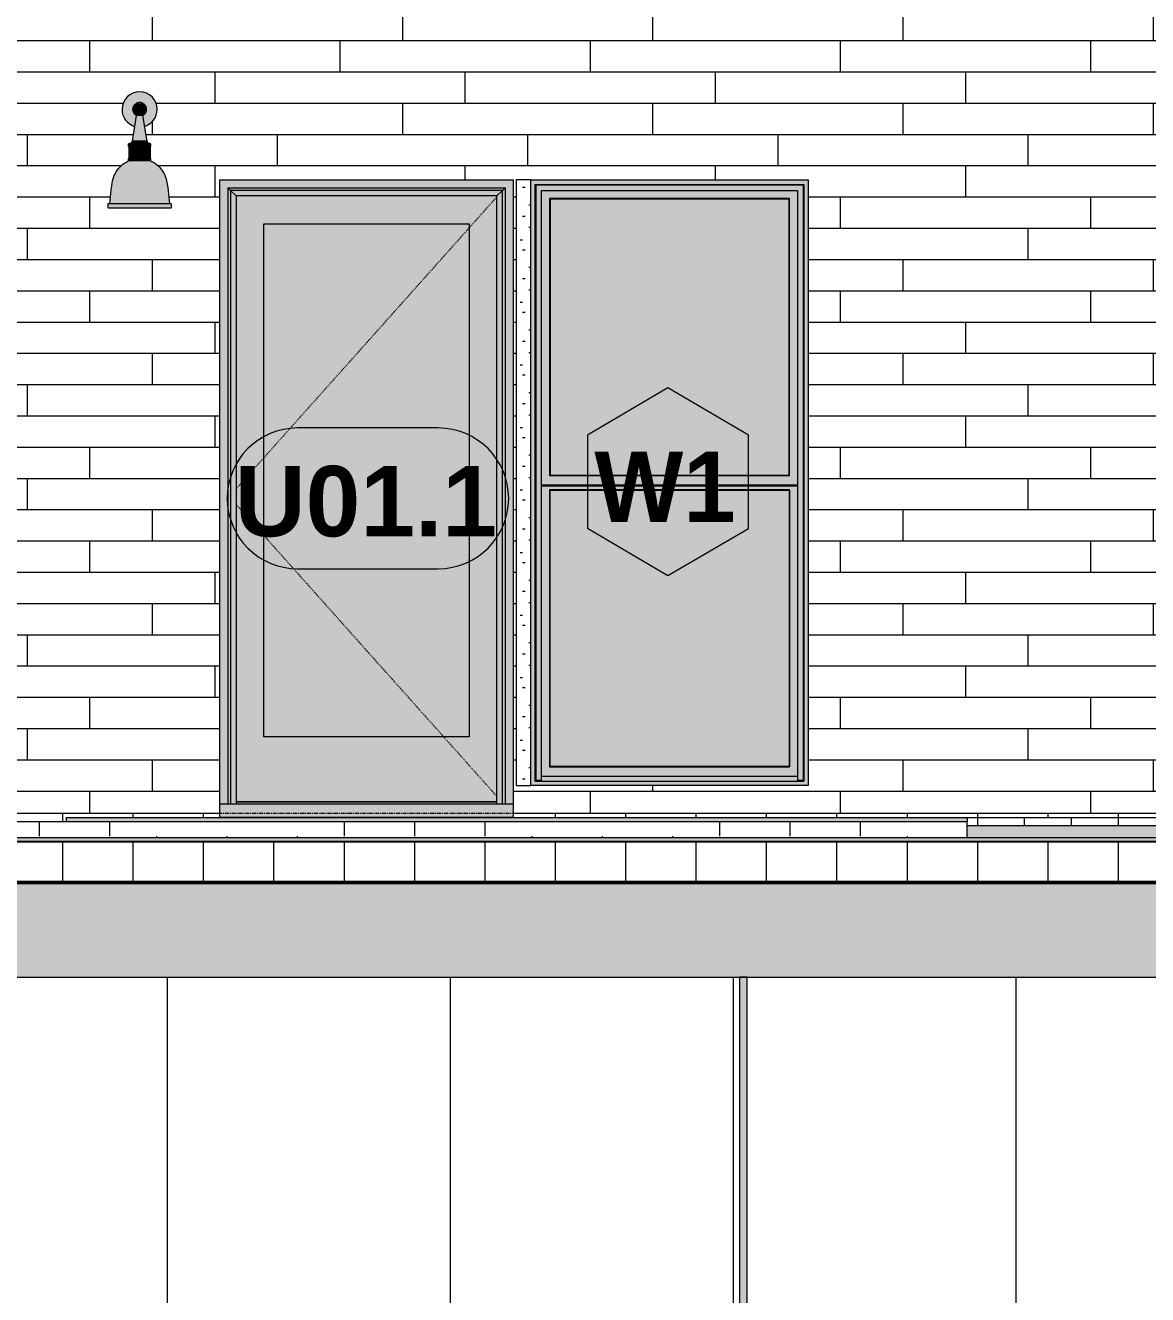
# Model space of a CAD drawing. Header units: inches. Extents: x -4168 to 4202, y -264 to 629.
# Drawn here: x -2374.3 to -2230.8, y -61.6 to 100.8 of the extents above; entities that cross this region are included whole.
import ezdxf

# ---------------------------------------------------------------- set-up
doc = ezdxf.new("R2010")
doc.units = ezdxf.units.IN
doc.header["$MEASUREMENT"] = 0
doc.linetypes.add('Dash 1_16_', pattern=[0.125, 0.0625, -0.0625])
doc.linetypes.add('Grid Line 1_2_', pattern=[0.875, 0.5, -0.125, 0.125, -0.125])
for name, color, linetype, lineweight in [('0-1', 7, 'Continuous', 5), ('0-2', 7, 'Continuous', 9), ('A-DOOR-5', 31, 'Continuous', 9), ('A-DOOR-6', 31, 'Dash 1_16_', 9), ('A-DOOR-FRAM', 31, 'Continuous', 9), ('A-DOOR-GLAZ', 31, 'Continuous', 9), ('A-DOOR-IDEN', 31, 'Continuous', 9), ('A-FLOR', 192, 'Continuous', 13), ('A-FLOR-1', 192, 'Continuous', 5), ('A-FLOR-2', 192, 'Continuous', 9), ('A-FLOR-LEVL-1', 51, 'Grid Line 1_2_', 9), ('A-FLOR-MCUT', 51, 'Continuous', 13), ('A-FLOR-PATT-1', 252, 'Continuous', 9), ('A-GLAZ-1', 151, 'Continuous', 9), ('A-GLAZ-2', 57, 'Continuous', 9), ('A-GLAZ-IDEN', 152, 'Continuous', 9), ('A-WALL-3', 113, 'Continuous', 9), ('A-WALL-PATT-1', 252, 'Continuous', 9), ('A-WALL-PATT-3', 111, 'Continuous', 9), ('E-LITE-EQPM', 33, 'Continuous', 9), ('S-BEAM-2', 7, 'Continuous', 9), ('S-BEAM-4', 10, 'Continuous', 9), ('S-FNDN-1', 8, 'Continuous', 13), ('S-FNDN-2', 7, 'Continuous', 9)]:
    doc.layers.add(name, color=color, linetype=linetype, lineweight=lineweight)
doc.styles.add('Arial_B', font='arialbd.ttf', dxfattribs={"height": 9})
doc.styles.add('Century Gothic_B', font='GOTHICB.TTF', dxfattribs={"height": 9})
pattern_1 = [(90, (-2936.56, 0), (-6, 4e-16), [])]
pattern_2 = [(0, (-2936.56, 0), (0, 9), []), (90, (-2936.56, 0), (-9, 6e-16), [])]

# ---------------------------------------------------------------- blocks, each defined once
blk = doc.blocks.new('CTR - 1st Phase - Common Walls_rvt-1-BUILDING ELEVATION - WEST')
at = {"layer": 'A-WALL-PATT-1'}
h = blk.add_hatch(dxfattribs=at)
h.set_pattern_fill('FP_5', color=256, style=0, pattern_type=2)
h.set_pattern_definition([(90, (-2609.524, -152), (-36.188, 2e-15), [])])
h.paths.add_polyline_path([(-2609.02, -152), (-2576.02, -152), (-2576.02, -65), (-2534.02, -65), (-2534.02, -152), (-2501.02, -152), (-2501.02, -41), (-2511.54, -41), (-2512.32, -40.21), (-2512.32, -21), (-2609.02, -21), (-2609.02, -143.04)], flags=0)
h.paths.add_polyline_path([(-2027.46, -152), (-2024.92, -152), (-2024.92, -65), (-1982.92, -65), (-1982.92, -152), (-1953.32, -152), (-1953.32, -21), (-2064.02, -21), (-2064.02, -152), (-2060.98, -152)], flags=0)
h.paths.add_polyline_path([(-2500.02, -152), (-2460.52, -152), (-2460.52, -65), (-2418.52, -65), (-2418.52, -152), (-2392.02, -152), (-2392.02, -21), (-2488.32, -21), (-2488.32, -40.21), (-2489.11, -41), (-2500.02, -41), (-2500.02, -143.04)], flags=0)
h.paths.add_polyline_path([(-2364.52, -152), (-2364.52, -65), (-2322.52, -65), (-2322.52, -152), (-2283.02, -152), (-2283.02, -21), (-2391.02, -21), (-2391.02, -152)], flags=0)
h.paths.add_polyline_path([(-2065.02, -152), (-2065.02, -21), (-2161.32, -21), (-2161.32, -40.21), (-2162.11, -41), (-2173.02, -41), (-2173.02, -152), (-2140.02, -152), (-2140.02, -65), (-2098.02, -65), (-2098.02, -152), (-2071.15, -152)], flags=0)
h.paths.add_polyline_path([(-2282.02, -152), (-2249.02, -152), (-2249.02, -65), (-2207.02, -65), (-2207.02, -152), (-2174.02, -152), (-2174.02, -41), (-2184.54, -41), (-2185.32, -40.21), (-2185.32, -21), (-2282.02, -21), (-2282.02, -149.73)], flags=0)
at = {"layer": 'S-FNDN-1'}
blk.add_hatch(color=256, dxfattribs=at).paths.add_polyline_path([(-2283.02, -152), (-2282.02, -152), (-2282.02, -21), (-2283.02, -21), (-2283.02, -143.04)], flags=0)
at = {"layer": 'S-FNDN-2'}
for p, q in [((-2282.02, -21), (-2283.02, -21)), ((-2283.02, -21), (-2283.02, -152)), ((-2282.02, -152), (-2282.02, -21))]:
    blk.add_line(p, q, dxfattribs=at)
blk = doc.blocks.new('034100 - Precast Structural Concrete - Solid Plank - 12_-1871105-BUILDING ELEVATION - WEST')
at = {"layer": 'S-BEAM-4'}
blk.add_hatch(color=256, dxfattribs=at).paths.add_polyline_path([(-2490.32, -21), (-2183.32, -21), (-2183.32, -9), (-2490.32, -9), (-2490.32, -11.42)], flags=0)
at = {"layer": 'S-BEAM-2'}
for p, q in [((-2183.32, -9), (-2490.32, -9)), ((-2490.32, -21), (-2183.32, -21))]:
    blk.add_line(p, q, dxfattribs=at)
blk = doc.blocks.new('CTR - 1st Phase - Structure_rvt-1-BUILDING ELEVATION - WEST')
at = {"layer": '0-2'}
blk.add_blockref('034100 - Precast Structural Concrete - Solid Plank - 12_-1871105-BUILDING ELEVATION - WEST', (0, 0), dxfattribs=at)
blk = doc.blocks.new('Bayer Built Door - VISTAGRANDE FLUSH - 37-1_2__ x 81-3_4__ - 1ST FLOOR-3294966-BUILDING ELEVATION - WEST')
at = {"layer": 'A-DOOR-FRAM'}
for points in [[(-3309.47, 1.13), (-3308.44, 1.13), (-3308.44, 79.97), (-3273, 79.97), (-3273, 1.13), (-3271.97, 1.13), (-3271.97, 81), (-3309.47, 81), (-3309.47, 1.42)], [(-3308.14, 1.13), (-3308.1, 1.13), (-3308.1, 79.63), (-3308.44, 79.97), (-3308.44, 1.13)], [(-3273.35, 79.63), (-3273, 79.97), (-3308.44, 79.97), (-3308.1, 79.63), (-3273.46, 79.63)], [(-3308.1, 1.13), (-3307.41, 1.13), (-3307.41, 78.94), (-3308.1, 79.63), (-3308.1, 1.2)], [(-3307.41, 78.94), (-3274.04, 78.94), (-3273.35, 79.63), (-3308.1, 79.63), (-3307.99, 79.52)], [(-3273.46, 1.13), (-3273.35, 1.13), (-3273.35, 79.63), (-3274.04, 78.94), (-3274.04, 1.13)], [(-3273.35, 1.13), (-3273, 1.13), (-3273, 79.97), (-3273.35, 79.63), (-3273.35, 1.2)], [(-3308.44, -0.63), (-3271.97, -0.63), (-3272, 1.13), (-3309.47, 1.13), (-3309.47, -0.63)], [(-3274.04, 1.13), (-3274.04, 1.42), (-3307.41, 1.42), (-3307.41, 1.13), (-3275.97, 1.13)]]:
    blk.add_hatch(color=256, dxfattribs=at).paths.add_polyline_path(points, flags=0)
h = blk.add_hatch(color=256, dxfattribs=at)
h.paths.add_polyline_path([(-3307.41, 1.42), (-3274.04, 1.42), (-3274.04, 78.94), (-3307.41, 78.94), (-3307.41, 1.58)], flags=0)
h.paths.add_polyline_path([(-3303.85, 9.75), (-3303.85, 75.37), (-3277.6, 75.37), (-3277.6, 9.75), (-3301.11, 9.75)], flags=0)
at = {"layer": 'A-DOOR-GLAZ'}
blk.add_hatch(color=256, dxfattribs=at).paths.add_polyline_path([(-3277.6, 9.75), (-3277.6, 75.37), (-3303.85, 75.37), (-3303.85, 9.75), (-3284.35, 9.75)], flags=0)
at = {"layer": 'A-DOOR-6'}
for p, q in [((-3307.41, 41.45), (-3274.04, 78.83)), ((-3307.41, 39.49), (-3274.04, 2.11))]:
    blk.add_line(p, q, dxfattribs=at)
at = {"layer": 'A-DOOR-FRAM'}
for p, q in [((-3308.44, 79.97), (-3308.44, 1.13)), ((-3308.44, 79.97), (-3273, 79.97)), ((-3308.1, 79.63), (-3308.44, 79.97)), ((-3308.44, 79.97), (-3308.44, 1.13)), ((-3308.44, 79.97), (-3273, 79.97)), ((-3307.41, 78.94), (-3308.1, 79.63)), ((-3308.1, 79.63), (-3308.1, 1.13)), ((-3273.35, 79.63), (-3308.1, 79.63)), ((-3274.04, 78.94), (-3273.35, 79.63)), ((-3273.35, 79.63), (-3273, 79.97)), ((-3273.35, 1.13), (-3273.35, 79.63)), ((-3273, 79.97), (-3273, 1.13)), ((-3273, 79.97), (-3273, 1.13)), ((-3307.41, 78.94), (-3307.41, 1.13)), ((-3274.04, 78.94), (-3307.41, 78.94)), ((-3274.04, 1.13), (-3274.04, 78.94)), ((-3303.85, 9.75), (-3303.85, 75.37)), ((-3303.85, 75.37), (-3277.6, 75.37)), ((-3277.6, 75.37), (-3277.6, 9.75)), ((-3277.6, 9.75), (-3303.85, 9.75)), ((-3309.47, -0.63), (-3309.47, 1.13)), ((-3271.97, 1.13), (-3309.47, 1.13)), ((-3274.04, 1.42), (-3307.41, 1.42)), ((-3307.41, 1.42), (-3274.04, 1.42)), ((-3271.97, 1.13), (-3271.97, -0.63)), ((-3309.47, -0.63), (-3309.47, -0.58)), ((-3271.97, -0.58), (-3309.47, -0.58)), ((-3271.97, -0.58), (-3271.97, -0.63))]:
    blk.add_line(p, q, dxfattribs=at)
blk = doc.blocks.new('Window-Double_Hung-Marvin-Essential - ESDH3066 - 1st Floor-V6-BUILDING ELEVATION - WEST')
at = {"layer": 'A-GLAZ-1'}
h = blk.add_hatch(color=256, dxfattribs=at)
h.paths.add_polyline_path([(-2276.63, 3.5), (-2274.22, 3.5), (-2274.22, 81), (-2309.72, 81), (-2309.72, 3.5), (-2278.84, 3.5)], flags=0)
h.paths.add_polyline_path([(-2274.81, 4.09), (-2309.14, 4.09), (-2309.1, 80.41), (-2274.81, 80.41), (-2274.81, 4.17)], flags=0)
for points in [[(-2309.14, 4.09), (-2309.06, 4.17), (-2309.06, 80.33), (-2309.14, 80.41), (-2309.14, 4.17)], [(-2274.89, 80.33), (-2274.85, 80.41), (-2309.1, 80.38), (-2309.06, 80.33), (-2275.25, 80.33)], [(-2275.25, 4.17), (-2274.89, 4.17), (-2274.89, 80.33), (-2309.06, 80.33), (-2309.06, 4.17), (-2308.35, 4.17), (-2308.35, 79.63), (-2275.6, 79.63), (-2275.6, 4.17)], [(-2274.81, 4.09), (-2274.81, 80.41), (-2274.89, 80.33), (-2274.89, 4.17)], [(-2276.69, 78.53), (-2276.69, 78.59), (-2307.32, 78.59), (-2307.25, 78.53), (-2289.41, 78.53)], [(-2307.32, 43.16), (-2307.25, 43.22), (-2307.25, 78.53), (-2307.32, 78.53), (-2307.32, 43.22)], [(-2295.6, 43.22), (-2276.69, 43.22), (-2276.69, 78.53), (-2307.25, 78.53), (-2307.25, 43.22), (-2303.98, 43.22)], [(-2276.63, 43.16), (-2276.63, 78.59), (-2276.69, 78.53), (-2276.69, 43.22)], [(-2303.98, 43.16), (-2276.63, 43.16), (-2276.69, 43.22), (-2307.25, 43.22), (-2307.25, 43.16)], [(-2276.19, 41.81), (-2275.6, 41.81), (-2275.6, 41.94), (-2308.35, 41.94), (-2308.35, 41.81), (-2276.63, 41.81)], [(-2307.25, 41.28), (-2276.69, 41.28), (-2276.69, 41.34), (-2307.32, 41.34)], [(-2307.32, 5.91), (-2307.25, 5.97), (-2307.25, 41.28), (-2307.32, 41.28), (-2307.32, 5.97)], [(-2276.69, 5.97), (-2276.69, 41.28), (-2307.25, 41.28), (-2307.25, 5.97), (-2278.84, 5.97)], [(-2276.63, 5.91), (-2276.63, 41.34), (-2276.69, 41.28), (-2276.69, 5.97)], [(-2276.69, 5.91), (-2276.63, 5.91), (-2276.69, 5.97), (-2307.25, 5.97), (-2307.25, 5.91), (-2278.84, 5.91)], [(-2295.6, 4.09), (-2274.81, 4.09), (-2274.89, 4.17), (-2275.6, 4.19), (-2275.6, 4.66), (-2308.35, 4.66), (-2308.35, 4.17), (-2309.06, 4.17), (-2309.14, 4.09), (-2303.98, 4.09)], [(-2309.14, 4.09), (-2309.14, 4.09), (-2309.14, 4.17)]]:
    blk.add_hatch(color=256, dxfattribs=at).paths.add_polyline_path(points, flags=0)
h = blk.add_hatch(color=256, dxfattribs=at)
h.paths.add_polyline_path([(-2295.6, 41.94), (-2275.6, 41.94), (-2275.6, 79.63), (-2308.35, 79.63), (-2308.35, 41.94), (-2303.98, 41.94)], flags=0)
h.paths.add_polyline_path([(-2303.98, 43.16), (-2307.32, 43.16), (-2307.32, 78.59), (-2276.63, 78.59), (-2276.63, 43.16), (-2295.6, 43.16)], flags=0)
h = blk.add_hatch(color=256, dxfattribs=at)
h.paths.add_polyline_path([(-2308.35, 4.69), (-2275.6, 4.69), (-2275.6, 41.81), (-2308.35, 41.81), (-2308.35, 4.87)], flags=0)
h.paths.add_polyline_path([(-2295.6, 5.91), (-2307.32, 5.91), (-2307.32, 41.34), (-2276.63, 41.34), (-2276.63, 5.91), (-2278.84, 5.91)], flags=0)
at = {"layer": 'A-GLAZ-2'}
h = blk.add_hatch(dxfattribs=at)
h.set_pattern_fill('FP_39', color=256, style=0, pattern_type=2)
h.set_pattern_definition([(0, (-2273.654, -14.84), (0, 8), [0.33, -7.67]), (0, (-2271.094, -14.68), (0, 8), [0.33, -7.67]), (0, (-2272.534, -12.92), (0, 8), [0.33, -7.67]), (0, (-2270.774, -11.64), (0, 8), [0.33, -7.67]), (0, (-2272.854, -11.16), (0, 8), [0.33, -7.67]), (0, (-2272.214, -9.24), (0, 8), [0.33, -7.67]), (0, (-2273.334, -7.8), (0, 8), [0.33, -7.67]), (0, (-2270.774, -7.96), (0, 8), [0.33, -7.67]), (0, (-2268.854, -7.64), (0, 8), [0.33, -7.67]), (0, (-2267.894, -9.56), (0, 8), [0.33, -7.67]), (0, (-2266.294, -9.72), (0, 8), [0.33, -7.67]), (0, (-2266.294, -12.6), (0, 8), [0.33, -7.67]), (0, (-2267.734, -13.56), (0, 8), [0.33, -7.67]), (0, (-2269.974, -13.08), (0, 8), [0.33, -7.67]), (0, (-2268.534, -11.64), (0, 8), [0.33, -7.67]), (0, (-2269.974, -10.2), (0, 8), [0.33, -7.67]), (0, (-2266.614, -14.68), (0, 8), [0.33, -7.67])])
h.paths.add_polyline_path([(-2309.72, 3.5), (-2309.72, 81), (-2311.6, 81), (-2311.6, 3.5)], flags=0)
at = {"layer": 'A-GLAZ-1'}
for p, q in [((-2309.72, 81), (-2311.6, 81)), ((-2311.6, 81), (-2311.6, 3.5)), ((-2309.72, 3.5), (-2309.72, 81)), ((-2309.14, 80.41), (-2274.81, 80.41)), ((-2309.14, 80.41), (-2309.06, 80.33)), ((-2309.14, 4.09), (-2309.14, 80.41)), ((-2274.89, 80.33), (-2309.06, 80.33)), ((-2309.06, 80.33), (-2309.06, 4.17)), ((-2308.35, 79.63), (-2275.6, 79.63)), ((-2308.35, 4.17), (-2308.35, 79.63)), ((-2275.6, 79.63), (-2275.6, 4.17)), ((-2274.81, 80.41), (-2274.89, 80.33)), ((-2274.89, 80.33), (-2274.89, 4.17)), ((-2274.81, 80.41), (-2274.81, 4.09)), ((-2307.25, 78.53), (-2307.32, 78.59)), ((-2307.32, 78.59), (-2307.32, 43.16)), ((-2276.63, 78.59), (-2307.32, 78.59)), ((-2307.25, 78.53), (-2307.25, 43.22)), ((-2276.69, 78.53), (-2307.25, 78.53)), ((-2276.69, 78.53), (-2276.63, 78.59)), ((-2276.69, 43.22), (-2276.69, 78.53)), ((-2276.63, 43.16), (-2276.63, 78.59)), ((-2307.25, 43.22), (-2307.32, 43.16)), ((-2307.32, 43.16), (-2276.63, 43.16)), ((-2307.25, 43.22), (-2276.69, 43.22)), ((-2276.63, 43.16), (-2276.69, 43.22)), ((-2275.6, 41.94), (-2308.35, 41.94)), ((-2275.6, 41.81), (-2308.35, 41.81)), ((-2276.63, 41.34), (-2307.32, 41.34)), ((-2307.32, 41.34), (-2307.25, 41.28)), ((-2307.32, 41.34), (-2307.32, 5.91)), ((-2307.25, 41.28), (-2276.69, 41.28)), ((-2307.25, 5.97), (-2307.25, 41.28)), ((-2276.69, 41.28), (-2276.63, 41.34)), ((-2276.69, 41.28), (-2276.69, 5.97)), ((-2276.63, 41.34), (-2276.63, 5.91)), ((-2307.32, 5.91), (-2307.25, 5.97)), ((-2307.32, 5.91), (-2276.63, 5.91)), ((-2276.69, 5.97), (-2307.25, 5.97)), ((-2276.63, 5.91), (-2276.69, 5.97)), ((-2311.6, 3.5), (-2309.72, 3.5)), ((-2309.06, 4.17), (-2309.14, 4.09)), ((-2309.14, 4.09), (-2274.81, 4.09)), ((-2308.35, 4.17), (-2309.06, 4.17)), ((-2275.6, 4.69), (-2308.35, 4.69)), ((-2275.6, 4.66), (-2308.35, 4.66)), ((-2274.89, 4.17), (-2275.6, 4.17)), ((-2274.81, 4.09), (-2274.89, 4.17))]:
    blk.add_line(p, q, dxfattribs=at)
blk = doc.blocks.new('VISA-OW2400-02-SASS - OW2400-L30K-MVOLT-2031435-BUILDING ELEVATION - WEST')
at = {"layer": 'E-LITE-EQPM'}
h = blk.add_hatch(color=256, dxfattribs=at)
h.paths.add_polyline_path([(-2359.14, 87.83), (-2358.61, 88.05), (-2358.15, 88.41), (-2357.79, 88.88), (-2357.56, 89.42), (-2357.49, 90), (-2357.56, 90.58), (-2357.79, 91.13), (-2358.15, 91.59), (-2358.61, 91.95), (-2359.15, 92.17), (-2359.74, 92.25), (-2360.32, 92.17), (-2360.86, 91.95), (-2361.33, 91.59), (-2361.68, 91.13), (-2361.91, 90.58), (-2361.99, 90), (-2361.91, 89.42), (-2361.68, 88.88), (-2361.33, 88.41), (-2360.86, 88.05), (-2360.33, 87.83), (-2360.12, 89.24), (-2360.46, 89.55), (-2360.5, 89.68), (-2360.52, 89.69), (-2360.57, 90.05), (-2360.48, 90.32), (-2360.47, 90.39), (-2360.45, 90.44), (-2360.15, 90.73), (-2360.05, 90.75), (-2359.89, 90.85), (-2359.88, 90.79), (-2359.82, 90.77), (-2359.74, 90.71), (-2359.67, 90.77), (-2359.73, 90.79), (-2359.64, 90.85), (-2359.4, 90.71), (-2359.48, 90.83), (-2359.33, 90.75), (-2359.18, 90.65), (-2359.03, 90.46), (-2358.92, 90.19), (-2358.9, 90.02), (-2358.97, 89.66), (-2359.03, 89.63), (-2359.12, 89.41), (-2359.2, 89.35), (-2359.37, 89.22), (-2359.15, 87.89)], flags=0)
h.paths.add_polyline_path([(-2359.74, 90.77), (-2359.84, 90.79), (-2359.8, 90.87), (-2359.74, 90.77)], flags=0)
h = blk.add_hatch(color=256, dxfattribs=at)
h.paths.add_polyline_path([(-2360.07, 89.22), (-2359.74, 89.22), (-2359.74, 90.71), (-2359.89, 90.79), (-2359.92, 90.79), (-2359.92, 90.84), (-2360.05, 90.79), (-2360.08, 90.79), (-2360.48, 90.41), (-2360.48, 90.32), (-2360.54, 90.2), (-2360.56, 89.97), (-2360.5, 89.68), (-2360.47, 89.65), (-2360.46, 89.54), (-2360.1, 89.22)], flags=0)
h.paths.add_polyline_path([(-2359.74, 90.77), (-2359.8, 90.87), (-2359.84, 90.79), (-2359.74, 90.77)], flags=0)
for points in [[(-2359.44, 89.22), (-2359.37, 89.22), (-2359.05, 89.53), (-2359.01, 89.67), (-2358.97, 89.67), (-2358.9, 89.82), (-2358.9, 90.02), (-2358.92, 90.19), (-2359.05, 90.5), (-2359.18, 90.65), (-2359.4, 90.8), (-2359.48, 90.81), (-2359.48, 90.75), (-2359.69, 90.84), (-2359.74, 90.77), (-2359.64, 90.77), (-2359.74, 90.67), (-2359.74, 89.22), (-2359.46, 89.22)], [(-2359.84, 85.93), (-2359.74, 85.93), (-2359.74, 89.22), (-2360.1, 89.22), (-2360.61, 85.93), (-2359.92, 85.93)], [(-2359.64, 85.93), (-2358.84, 85.93), (-2359.4, 89.22), (-2359.74, 89.22), (-2359.74, 85.93)], [(-2361.19, 85.29), (-2359.74, 85.29), (-2359.75, 85.54), (-2361.19, 85.54)], [(-2361.03, 83.72), (-2359.74, 83.72), (-2359.74, 85.22), (-2361.12, 85.22), (-2361.09, 83.72)], [(-2361.09, 85.54), (-2359.74, 85.54), (-2359.74, 85.65), (-2359.74, 85.67), (-2359.74, 85.7), (-2360.74, 85.67), (-2360.74, 85.65), (-2361.03, 85.62)], [(-2360.03, 85.22), (-2359.74, 85.22), (-2359.75, 85.29), (-2360.99, 85.29), (-2360.93, 85.22), (-2360.05, 85.22)], [(-2360.63, 85.74), (-2360.51, 85.73), (-2360.49, 85.71), (-2360.29, 85.72), (-2360.08, 85.72), (-2359.9, 85.7), (-2359.74, 85.73), (-2359.74, 85.93), (-2360.64, 85.93), (-2360.68, 85.81), (-2360.61, 85.81)], [(-2359.26, 85.7), (-2358.98, 85.72), (-2358.95, 85.75), (-2358.84, 85.74), (-2358.85, 85.77), (-2358.84, 85.8), (-2358.75, 85.78), (-2358.75, 85.8), (-2358.84, 85.93), (-2359.74, 85.93), (-2359.74, 85.7), (-2359.35, 85.71), (-2359.26, 85.7)], [(-2358.54, 85.54), (-2358.38, 85.54), (-2358.48, 85.64), (-2359.74, 85.7), (-2359.74, 85.67), (-2359.74, 85.65), (-2359.74, 85.54), (-2358.73, 85.54)], [(-2358.38, 85.29), (-2358.29, 85.29), (-2358.29, 85.54), (-2359.74, 85.54), (-2359.72, 85.29), (-2358.44, 85.29)], [(-2359.05, 85.22), (-2358.54, 85.22), (-2358.48, 85.29), (-2359.74, 85.29), (-2359.74, 85.22), (-2359.1, 85.22)], [(-2358.45, 83.72), (-2358.35, 83.72), (-2358.35, 85.22), (-2359.74, 85.22), (-2359.74, 83.72), (-2358.48, 83.72)], [(-2360.92, 80.85), (-2359.74, 80.85), (-2359.74, 83.41), (-2361.19, 83.41), (-2362.07, 82.8), (-2362.78, 81.93), (-2363.13, 80.85), (-2361.04, 80.85)], [(-2360.46, 83.41), (-2359.74, 83.41), (-2359.75, 83.66), (-2361.19, 83.66), (-2361.19, 83.41), (-2360.5, 83.41)], [(-2360.08, 83.66), (-2359.74, 83.67), (-2359.74, 83.72), (-2360.93, 83.72), (-2360.94, 83.66), (-2360.09, 83.66)], [(-2359.74, 83.66), (-2358.48, 83.66), (-2358.54, 83.72), (-2359.74, 83.72)], [(-2358.34, 83.41), (-2358.29, 83.41), (-2358.29, 83.66), (-2359.74, 83.66), (-2359.74, 83.41), (-2358.38, 83.41)], [(-2356.34, 80.85), (-2356.34, 80.85), (-2356.75, 82.01), (-2357.54, 82.91), (-2358.34, 83.41), (-2359.74, 83.41), (-2359.74, 80.85), (-2356.44, 80.85)], [(-2362.77, 77.98), (-2359.74, 77.98), (-2359.74, 80.85), (-2363.13, 80.85), (-2363.43, 79.24), (-2363.48, 78.13), (-2363.49, 77.98), (-2363.03, 77.98)], [(-2358.66, 77.98), (-2355.99, 77.98), (-2356.01, 78.79), (-2356.09, 79.6), (-2356.34, 80.85), (-2359.74, 80.85), (-2359.74, 77.98), (-2358.71, 77.98)], [(-2362.22, 77.38), (-2359.74, 77.38), (-2359.74, 77.98), (-2363.73, 77.98), (-2363.73, 77.38), (-2362.34, 77.38)], [(-2357.59, 77.38), (-2355.74, 77.38), (-2355.74, 77.98), (-2359.74, 77.98), (-2359.74, 77.38), (-2358.1, 77.38)]]:
    blk.add_hatch(color=256, dxfattribs=at).paths.add_polyline_path(points, flags=0)
for p, q in [((-2360.16, 89.22), (-2360.68, 85.93)), ((-2359.74, 89.22), (-2360.1, 89.22)), ((-2359.37, 89.22), (-2359.74, 89.22)), ((-2358.79, 85.93), (-2359.31, 89.22)), ((-2361.19, 85.54), (-2361.19, 85.29)), ((-2359.74, 85.54), (-2361.19, 85.54)), ((-2361.19, 85.29), (-2361.12, 85.22)), ((-2359.74, 85.29), (-2361.19, 85.29)), ((-2361.12, 85.22), (-2361.12, 83.72)), ((-2359.74, 85.22), (-2361.12, 85.22)), ((-2359.74, 85.7), (-2360.85, 85.7)), ((-2360.68, 85.7), (-2360.42, 85.7)), ((-2359.74, 85.93), (-2360.64, 85.93)), ((-2358.84, 85.93), (-2359.74, 85.93)), ((-2358.62, 85.7), (-2359.74, 85.7)), ((-2358.48, 85.54), (-2359.74, 85.54)), ((-2358.29, 85.29), (-2359.74, 85.29)), ((-2358.35, 85.22), (-2359.74, 85.22)), ((-2359.05, 85.7), (-2358.62, 85.7)), ((-2358.29, 85.54), (-2358.41, 85.54)), ((-2358.35, 85.22), (-2358.29, 85.29)), ((-2358.35, 83.72), (-2358.35, 85.22)), ((-2358.29, 85.29), (-2358.29, 85.54)), ((-2361.12, 83.72), (-2361.19, 83.66)), ((-2361.19, 83.66), (-2361.19, 83.41)), ((-2359.74, 83.66), (-2361.19, 83.66)), ((-2359.74, 83.41), (-2361.19, 83.41)), ((-2359.74, 83.72), (-2361.12, 83.72)), ((-2358.35, 83.72), (-2359.74, 83.72)), ((-2358.29, 83.66), (-2359.74, 83.66)), ((-2358.29, 83.41), (-2359.74, 83.41)), ((-2358.29, 83.66), (-2358.35, 83.72)), ((-2358.29, 83.41), (-2358.29, 83.66)), ((-2363.79, 77.98), (-2363.79, 77.38)), ((-2363.73, 77.98), (-2359.74, 77.98)), ((-2359.74, 77.98), (-2355.74, 77.98)), ((-2355.68, 77.38), (-2355.68, 77.98)), ((-2359.74, 77.38), (-2363.73, 77.38)), ((-2355.74, 77.38), (-2359.74, 77.38))]:
    blk.add_line(p, q, dxfattribs=at)
at = {"layer": 'E-LITE-EQPM', "flags": 128}
for points in [[(-2360.16, 89.22), (-2360.19, 89.24), (-2360.22, 89.26), (-2360.25, 89.29), (-2360.28, 89.31), (-2360.3, 89.34), (-2360.33, 89.36), (-2360.36, 89.39), (-2360.38, 89.42), (-2360.4, 89.45), (-2360.42, 89.48), (-2360.44, 89.51), (-2360.46, 89.54), (-2360.48, 89.57), (-2360.5, 89.6), (-2360.51, 89.64), (-2360.53, 89.67), (-2360.54, 89.71), (-2360.55, 89.74), (-2360.56, 89.78), (-2360.57, 89.81), (-2360.58, 89.85), (-2360.58, 89.89), (-2360.58, 89.92), (-2360.59, 89.96), (-2360.59, 90), (-2360.59, 90.03), (-2360.59, 90.07), (-2360.58, 90.11), (-2360.58, 90.14), (-2360.57, 90.18), (-2360.56, 90.22), (-2360.55, 90.25), (-2360.54, 90.29), (-2360.53, 90.32), (-2360.52, 90.36), (-2360.5, 90.39), (-2360.49, 90.42), (-2360.47, 90.46), (-2360.45, 90.49), (-2360.43, 90.52), (-2360.41, 90.55), (-2360.39, 90.58), (-2360.36, 90.61), (-2360.34, 90.63), (-2360.31, 90.66), (-2360.28, 90.68), (-2360.26, 90.71), (-2360.23, 90.73), (-2360.2, 90.75), (-2360.17, 90.77), (-2360.14, 90.79), (-2360.1, 90.81), (-2360.07, 90.83), (-2360.04, 90.84), (-2360, 90.86), (-2359.97, 90.87), (-2359.93, 90.88), (-2359.9, 90.89), (-2359.86, 90.9), (-2359.83, 90.91), (-2359.79, 90.91), (-2359.75, 90.92), (-2359.74, 90.92)], [(-2359.74, 90.92), (-2359.7, 90.92), (-2359.66, 90.91), (-2359.63, 90.91), (-2359.59, 90.9), (-2359.55, 90.89), (-2359.52, 90.88), (-2359.48, 90.87), (-2359.45, 90.85), (-2359.42, 90.84), (-2359.38, 90.82), (-2359.35, 90.8), (-2359.32, 90.78), (-2359.29, 90.76), (-2359.26, 90.74), (-2359.23, 90.72), (-2359.2, 90.7), (-2359.17, 90.67), (-2359.15, 90.65), (-2359.12, 90.62), (-2359.1, 90.59), (-2359.08, 90.56), (-2359.05, 90.53), (-2359.03, 90.5), (-2359.01, 90.47), (-2359, 90.44), (-2358.98, 90.41), (-2358.96, 90.37), (-2358.95, 90.34), (-2358.94, 90.3), (-2358.92, 90.27), (-2358.91, 90.23), (-2358.91, 90.2), (-2358.9, 90.16), (-2358.89, 90.12), (-2358.89, 90.09), (-2358.89, 90.05), (-2358.88, 90.01), (-2358.89, 89.98), (-2358.89, 89.94), (-2358.89, 89.9), (-2358.89, 89.87), (-2358.9, 89.83), (-2358.91, 89.79), (-2358.92, 89.76), (-2358.93, 89.72), (-2358.94, 89.69), (-2358.95, 89.65), (-2358.97, 89.62), (-2358.98, 89.59), (-2359, 89.55), (-2359.02, 89.52), (-2359.04, 89.49), (-2359.06, 89.46), (-2359.08, 89.43), (-2359.11, 89.4), (-2359.13, 89.38), (-2359.16, 89.35), (-2359.18, 89.32), (-2359.21, 89.3), (-2359.24, 89.28), (-2359.27, 89.25), (-2359.3, 89.23), (-2359.31, 89.22)], [(-2361.19, 85.54), (-2361.17, 85.56), (-2361.16, 85.57), (-2361.15, 85.58), (-2361.14, 85.59), (-2361.12, 85.61), (-2361.11, 85.62), (-2361.09, 85.63), (-2361.08, 85.64), (-2361.06, 85.65), (-2361.05, 85.66), (-2361.03, 85.66), (-2361.01, 85.67), (-2361, 85.68), (-2360.98, 85.68), (-2360.96, 85.69), (-2360.94, 85.69), (-2360.93, 85.7), (-2360.91, 85.7), (-2360.91, 85.7)], [(-2360.91, 85.7), (-2360.9, 85.7), (-2360.89, 85.7), (-2360.88, 85.7), (-2360.87, 85.71), (-2360.86, 85.71), (-2360.85, 85.71), (-2360.84, 85.71), (-2360.84, 85.71), (-2360.83, 85.72), (-2360.82, 85.72), (-2360.81, 85.72), (-2360.8, 85.73), (-2360.79, 85.73), (-2360.79, 85.74), (-2360.78, 85.74), (-2360.77, 85.75), (-2360.77, 85.75), (-2360.76, 85.76), (-2360.75, 85.76), (-2360.75, 85.77), (-2360.74, 85.78), (-2360.73, 85.78), (-2360.73, 85.79), (-2360.72, 85.8), (-2360.72, 85.81), (-2360.71, 85.81), (-2360.71, 85.82), (-2360.7, 85.83), (-2360.7, 85.84), (-2360.7, 85.85), (-2360.69, 85.85), (-2360.69, 85.86), (-2360.69, 85.87), (-2360.69, 85.88), (-2360.68, 85.89), (-2360.68, 85.9), (-2360.68, 85.91), (-2360.68, 85.92), (-2360.68, 85.93), (-2360.68, 85.93)], [(-2358.79, 85.93), (-2358.79, 85.92), (-2358.79, 85.91), (-2358.79, 85.9), (-2358.79, 85.89), (-2358.79, 85.88), (-2358.78, 85.87), (-2358.78, 85.87), (-2358.78, 85.86), (-2358.78, 85.85), (-2358.77, 85.84), (-2358.77, 85.83), (-2358.77, 85.82), (-2358.76, 85.82), (-2358.76, 85.81), (-2358.75, 85.8), (-2358.75, 85.79), (-2358.74, 85.79), (-2358.74, 85.78), (-2358.73, 85.77), (-2358.72, 85.77), (-2358.72, 85.76), (-2358.71, 85.75), (-2358.7, 85.75), (-2358.69, 85.74), (-2358.69, 85.74), (-2358.68, 85.73), (-2358.67, 85.73), (-2358.66, 85.72), (-2358.66, 85.72), (-2358.65, 85.72), (-2358.64, 85.71), (-2358.63, 85.71), (-2358.62, 85.71), (-2358.61, 85.71), (-2358.6, 85.71), (-2358.6, 85.7), (-2358.59, 85.7), (-2358.58, 85.7), (-2358.57, 85.7), (-2358.57, 85.7)], [(-2358.57, 85.7), (-2358.55, 85.7), (-2358.53, 85.69), (-2358.51, 85.69), (-2358.5, 85.68), (-2358.48, 85.68), (-2358.46, 85.67), (-2358.44, 85.66), (-2358.43, 85.66), (-2358.41, 85.65), (-2358.4, 85.64), (-2358.38, 85.63), (-2358.37, 85.62), (-2358.35, 85.61), (-2358.34, 85.59), (-2358.33, 85.58), (-2358.31, 85.57), (-2358.3, 85.56), (-2358.29, 85.54), (-2358.29, 85.54)], [(-2363.19, 80.85), (-2363.16, 80.99), (-2363.12, 81.12), (-2363.08, 81.26), (-2363.03, 81.4), (-2362.98, 81.53), (-2362.92, 81.66), (-2362.86, 81.79), (-2362.79, 81.91), (-2362.72, 82.04), (-2362.64, 82.16), (-2362.56, 82.28), (-2362.48, 82.39), (-2362.38, 82.5), (-2362.29, 82.61), (-2362.19, 82.71), (-2362.09, 82.81), (-2361.98, 82.9), (-2361.87, 82.99), (-2361.75, 83.08), (-2361.63, 83.16), (-2361.51, 83.23), (-2361.39, 83.3), (-2361.26, 83.37), (-2361.19, 83.41)], [(-2358.29, 83.41), (-2358.16, 83.34), (-2358.03, 83.28), (-2357.91, 83.2), (-2357.79, 83.12), (-2357.67, 83.04), (-2357.56, 82.95), (-2357.45, 82.86), (-2357.34, 82.77), (-2357.24, 82.67), (-2357.14, 82.56), (-2357.05, 82.45), (-2356.96, 82.34), (-2356.88, 82.23), (-2356.8, 82.11), (-2356.72, 81.99), (-2356.65, 81.86), (-2356.58, 81.74), (-2356.52, 81.61), (-2356.47, 81.47), (-2356.42, 81.34), (-2356.38, 81.2), (-2356.34, 81.07), (-2356.3, 80.93), (-2356.29, 80.85)], [(-2363.54, 77.98), (-2363.48, 78.83), (-2363.38, 79.68), (-2363.25, 80.52), (-2363.19, 80.85)], [(-2356.29, 80.85), (-2356.14, 80), (-2356.03, 79.16), (-2355.95, 78.3), (-2355.93, 77.98)]]:
    blk.add_lwpolyline(points, dxfattribs=at)
at = {"layer": 'E-LITE-EQPM'}
for start, end in [(360, 180), (180, 254.7454), (285.2546, 360)]:
    blk.add_arc((-2359.74, 90), 2.25, start, end, dxfattribs=at)
blk = doc.blocks.new('Window Tag - ONE-2920521-BUILDING ELEVATION - WEST')
at = {"layer": 'A-GLAZ-IDEN'}
for p, q in [((-2120.31, 200.37), (-2130.59, 194.32)), ((-2110.03, 194.32), (-2120.31, 200.37)), ((-2130.59, 194.32), (-2130.59, 182.43)), ((-2110.03, 182.38), (-2110.03, 194.32)), ((-2130.59, 182.43), (-2120.31, 176.37)), ((-2120.31, 176.37), (-2110.03, 182.38))]:
    blk.add_line(p, q, dxfattribs=at)
blk = doc.blocks.new('Door Tag - Type Mark-1198267-BUILDING ELEVATION - WEST')
at = {"layer": 'A-DOOR-IDEN'}
for p, q in [((-2321.54, 49.25), (-2339.54, 49.25)), ((-2339.54, 31.25), (-2321.54, 31.25))]:
    blk.add_line(p, q, dxfattribs=at)
for centre, start, end in [((-2339.54, 40.25), 90, 270), ((-2321.54, 40.25), 270, 90)]:
    blk.add_arc(centre, 9, start, end, dxfattribs=at)

msp = doc.modelspace()

# ---------------------------------------------------------------- hatches: boundary and pattern name
at = {"layer": 'A-FLOR'}
msp.add_hatch(color=256, dxfattribs=at).paths.add_polyline_path([(-2094.4975, -9), (-1940.3237, -9), (-1940.3237, -8.875), (-3491.3237, -8.8969), (-3491.3237, -9), (-2095.6987, -9)], flags=0)
at = {"layer": 'A-FLOR-1'}
for points in [[(-2320.7372, -1.125), (-2253.9237, -1.125), (-2253.9237, -0.625), (-2369.1237, -0.625), (-2369.1237, -1.125), (-2329.1165, -1.125)], [(-2638.1112, -8.875), (-1940.3237, -8.875), (-1940.3237, -8.75), (-3491.3237, -8.75), (-3491.3237, -8.875), (-2639.1487, -8.875)]]:
    msp.add_hatch(color=256, dxfattribs=at).paths.add_polyline_path(points, flags=0)
at = {"layer": 'A-FLOR-PATT-1'}
h = msp.add_hatch(dxfattribs=at)
h.set_pattern_fill('FP_8', color=256, style=0, pattern_type=2)
h.set_pattern_definition(pattern_1)
h.paths.add_polyline_path([(-2128.0145, -1.625), (-2098.6987, -1.625), (-2098.6987, -0.625), (-2253.9237, -0.625), (-2253.9237, -1.625), (-2161.5315, -1.625)], flags=0)
h.paths.add_polyline_path([(-3807.0408, -1.625), (-2632.3237, -1.625), (-2632.3498, -0.625), (-3819.3237, -0.625), (-3819.3237, -1.625), (-3807.6737, -1.625)], flags=0)
h = msp.add_hatch(dxfattribs=at)
h.set_pattern_fill('FP_6', color=256, style=0, pattern_type=2)
h.set_pattern_definition([(0, (-2936.56, 0), (24, 24), [24, -24]), (0, (-2936.56, 9), (24, 24), [24, -24]), (0, (-2936.56, 18), (24, 24), [24, -24]), (90, (-2933.56, 21), (-24, 24), [24, -24]), (90, (-2924.56, 21), (-24, 24), [24, -24]), (90, (-2915.56, 21), (-24, 24), [24, -24])])
h.paths.add_polyline_path([(-2303.9787, -3.125), (-2253.9237, -3.125), (-2253.9237, -1.125), (-2632.3237, -1.125), (-2632.3237, -3.125), (-2312.358, -3.125)], flags=0)
h.paths.add_polyline_path([(-1940.3237, -3.125), (-1940.3237, -1.125), (-2098.6987, -1.125), (-2098.6987, -3.125), (-1943.671, -3.125)], flags=0)
h = msp.add_hatch(dxfattribs=at)
h.set_pattern_fill('FP_10', color=256, style=0, pattern_type=2)
h.set_pattern_definition([(216.87, (-2930.162, 15.994), (47.980943, 31.987086), [7.997, -71.971]), (206.565, (-2920.566, 11.196), (-15.993714, -15.99413), [17.881, -17.881]), (198.435, (-2920.566, 3.199), (-31.98674, -15.99388), [10.115, -40.461])])
h.paths.add_polyline_path([(-2128.0145, -3.125), (-2098.6987, -3.125), (-2098.6987, -1.625), (-2253.9237, -1.625), (-2253.9237, -3.125), (-2161.5315, -3.125)], flags=0)
h.paths.add_polyline_path([(-3491.3237, -3.125), (-2632.3237, -3.125), (-2632.3237, -1.625), (-3819.3237, -1.625), (-3819.3237, -3), (-3491.3237, -3)], flags=0)
h = msp.add_hatch(dxfattribs=at)
h.set_pattern_fill('FP_7', color=256, style=0, pattern_type=2)
h.set_pattern_definition([(0, (-2936.56, 0), (15.36, 3.84), [1.267, -10.253, 1.267, -10.253, -61.44]), (0, (-2936.56, 0), (15.36, 3.84), [-23.04, 1.267, -21.773, 1.267, -10.253, -26.88]), (0, (-2936.56, 0), (15.36, 3.84), [-57.6, 1.267, -6.413, 1.267, -17.933]), (120, (-2930.8, 1.92), (-11.005538, 11.38215), [1.267, -10.253, 1.267, -10.253, -61.44]), (120, (-2930.8, 1.92), (-11.005538, 11.38215), [-23.04, 1.267, -21.773, 1.267, -10.253, -26.88]), (120, (-2930.8, 1.92), (-11.005538, 11.38215), [-57.6, 1.267, -6.413, 1.267, -17.933]), (240, (-2928.88, 9.6), (-4.354462, -15.22215), [1.267, -10.253, 1.267, -10.253, -61.44]), (240, (-2928.88, 9.6), (-4.354462, -15.22215), [-23.04, 1.267, -21.773, 1.267, -10.253, -26.88]), (240, (-2928.88, 9.6), (-4.354462, -15.22215), [-57.6, 1.267, -6.413, 1.267, -17.933])])
h.paths.add_polyline_path([(-1940.3237, -3.625), (-1940.3237, -3.125), (-3491.3237, -3.125), (-3491.3237, -3.625), (-1943.671, -3.625)], flags=0)
h = msp.add_hatch(dxfattribs=at)
h.set_pattern_fill('FP_9', color=256, style=0, pattern_type=2)
h.set_pattern_definition(pattern_2)
h.paths.add_polyline_path([(-2848.63, -8.75), (-1940.3237, -8.75), (-1940.3237, -3.75), (-3819.3237, -3.75), (-3819.3237, -8.75), (-2865.3885, -8.75)], flags=0)
h = msp.add_hatch(dxfattribs=at)
h.set_pattern_fill('FP_8', color=256, style=0, pattern_type=2)
h.set_pattern_definition(pattern_1)
h.paths.add_polyline_path([(-1943.671, -3.75), (-1940.3237, -3.75), (-1940.3237, -3.625), (-3491.3237, -3.625), (-3491.3237, -3.75), (-1947.8606, -3.75)], flags=0)
at = {"layer": 'A-WALL-PATT-3'}
h = msp.add_hatch(dxfattribs=at)
h.set_pattern_fill('FP_62', color=256, style=0, pattern_type=2)
h.set_pattern_definition([(0, (-2518.099, -29.2), (0, 4), []), (90, (-2518.099, -29.2), (-8, 8), [4, -28]), (90, (-2502.099, -25.2), (-8, 8), [4, -28])])
h.paths.add_polyline_path([(-2518.0987, 0), (-2349.4737, 0), (-2349.4737, 81), (-2311.9737, 81), (-2311.9737, 0), (-2096.5737, 0), (-2096.5737, 109.25), (-2518.0987, 109.25), (-2518.0987, 0.5411)], flags=0)
h.paths.add_polyline_path([(-2156.4737, 3.5), (-2156.4737, 81), (-2120.9737, 81), (-2120.9737, 3.5), (-2144.773, 3.5)], flags=0)
h.paths.add_polyline_path([(-2408.9737, 3.5), (-2444.4737, 3.5), (-2444.4737, 81), (-2408.9737, 81), (-2408.9737, 12.5063)], flags=0)
h.paths.add_polyline_path([(-2311.5987, 3.5), (-2311.5987, 81), (-2274.2237, 81), (-2274.2237, 3.5), (-2309.7237, 3.5)], flags=0)
h.paths.add_polyline_path([(-2359.263, 85.7022), (-2359.6446, 85.7149), (-2359.452, 85.7022), (-2359.2642, 85.7022)], flags=0)
h.paths.add_polyline_path([(-2360.8757, 77.384), (-2363.7313, 77.384), (-2363.7313, 77.9781), (-2363.4851, 77.9781), (-2363.4288, 79.2383), (-2363.4131, 79.4177), (-2363.0833, 81), (-2362.7715, 81.9544), (-2361.9525, 82.8954), (-2361.1853, 83.4062), (-2361.1853, 83.6562), (-2360.9912, 83.6562), (-2360.9327, 83.7238), (-2361.1178, 83.7238), (-2361.0883, 85.2238), (-2360.9327, 85.2238), (-2361.0252, 85.2913), (-2361.1853, 85.2913), (-2361.1853, 85.5413), (-2361.0883, 85.5413), (-2360.9912, 85.6382), (-2360.3422, 85.7271), (-2360.4873, 85.7102), (-2360.5047, 85.744), (-2360.5306, 85.7609), (-2360.6265, 85.744), (-2360.6352, 85.8142), (-2360.6799, 85.832), (-2360.6352, 85.9275), (-2360.3278, 87.8305), (-2360.8612, 88.0514), (-2361.3272, 88.409), (-2361.6848, 88.875), (-2361.9096, 89.4177), (-2361.9862, 90), (-2361.9096, 90.5823), (-2361.6848, 91.125), (-2361.3272, 91.591), (-2360.8612, 91.9486), (-2360.3186, 92.1733), (-2359.7362, 92.25), (-2359.1539, 92.1733), (-2358.6112, 91.9486), (-2358.1452, 91.591), (-2357.7877, 91.125), (-2357.5629, 90.5823), (-2357.4862, 90), (-2357.5629, 89.4177), (-2357.7877, 88.875), (-2358.1452, 88.409), (-2358.6112, 88.0514), (-2359.1441, 87.8267), (-2358.7926, 85.8641), (-2358.7945, 85.7994), (-2358.8911, 85.7967), (-2358.8911, 85.751), (-2358.8911, 85.7082), (-2359.2385, 85.707), (-2359.0455, 85.702), (-2358.4472, 85.6186), (-2358.3547, 85.5413), (-2358.2871, 85.5413), (-2358.2871, 85.2913), (-2358.4813, 85.2913), (-2358.5398, 85.2238), (-2358.3547, 85.2238), (-2358.3842, 83.7238), (-2358.5398, 83.7238), (-2358.4438, 83.6562), (-2358.2871, 83.6562), (-2358.2871, 83.4062), (-2357.3367, 82.7216), (-2356.6917, 81.926), (-2356.3028, 80.662), (-2356.0594, 79.4177), (-2355.9874, 77.9781), (-2355.7412, 77.9781), (-2355.7412, 77.384), (-2360.7609, 77.384)], flags=0)
h = msp.add_hatch(dxfattribs=at)
h.set_pattern_fill('FP_9', color=256, style=0, pattern_type=2)
h.set_pattern_definition(pattern_2)
h.paths.add_polyline_path([(-2640.3237, -152), (-2640.1362, -152), (-2640.1362, -36), (-2610.0237, -36), (-2610.0237, -35), (-2640.3237, -35), (-2640.3237, -143.0419)], flags=0)
h.paths.add_polyline_path([(-2813.5112, -96), (-2747.3237, -96), (-2747.3237, -95), (-2749.3237, -95), (-2749.3237, -93.7656), (-2813.5112, -93.7656), (-2813.5112, -95.1809)], flags=0)
h.paths.add_polyline_path([(-2163.3237, -21), (-2163.3237, -12.5), (-2164.3237, -12.5), (-2164.3237, -21)], flags=0)
h.paths.add_polyline_path([(-3471.3237, -15), (-3471.3237, -9), (-3472.3237, -9), (-3472.3237, -15)], flags=0)
h.paths.add_polyline_path([(-2182.3237, -15), (-2182.3237, -12.5), (-2183.3237, -12.5), (-2183.3237, -15)], flags=0)
h.paths.add_polyline_path([(-3491.3237, -15), (-3490.3237, -15), (-3490.3237, -9), (-3491.3237, -9), (-3491.3237, -12.5)], flags=0)
h.paths.add_polyline_path([(-3145.3237, -15), (-3144.3237, -15), (-3144.3237, -9), (-3145.3237, -9), (-3145.3237, -12.727)], flags=0)
h.paths.add_polyline_path([(-2837.3237, -14), (-2836.3237, -14), (-2836.3237, -12.5), (-2837.3237, -12.5)], flags=0)
h.paths.add_polyline_path([(-2002.3257, -1.125), (-1941.3237, -1.1226), (-1941.3237, 0), (-2002.9577, 0), (-2002.9577, -1.125)], flags=0)
h.paths.add_polyline_path([(-2060.9805, -1.125), (-2010.9577, -1.125), (-2010.9577, 0), (-2311.9737, 0), (-2311.9737, -0.625), (-2098.6987, -0.625), (-2098.6987, -0.75), (-2095.6987, -0.75), (-2095.6987, -1.125), (-2094.4975, -1.125)], flags=0)
h.paths.add_polyline_path([(-2484.3237, -1.125), (-2369.1237, -1.125), (-2369.1237, -0.625), (-2349.4737, -0.625), (-2349.4737, 0), (-2518.0987, 0), (-2518.0735, -0.625), (-2484.3237, -0.625), (-2484.3237, -0.75)], flags=0)

# ---------------------------------------------------------------- linework, layer by layer
at = {"layer": 'A-FLOR-2'}
for p, q in [((-2253.9237, -1.125), (-2632.3237, -1.125)), ((-2098.6987, -0.625), (-2369.1237, -0.625)), ((-2369.1237, -0.625), (-2369.1237, -1.125)), ((-2253.9237, -0.625), (-2253.9237, -1.125)), ((-3819.3237, -9), (-1943.3237, -9))]:
    msp.add_line(p, q, dxfattribs=at)
at = {"layer": 'A-FLOR-LEVL-1'}
msp.add_line((-4167.9645, 0), (-1830.9484, 0), dxfattribs=at)
at = {"layer": 'A-FLOR-MCUT'}
for p, q in [((-2253.9237, -3.125), (-2253.9237, -1.125)), ((-3819.3237, -3.125), (-1940.3237, -3.125)), ((-2098.6987, -1.625), (-2253.9237, -1.625)), ((-1940.3237, -3.625), (-3819.3237, -3.625)), ((-1940.3237, -3.75), (-3819.3237, -3.75)), ((-1940.3237, -8.75), (-3819.3237, -8.75)), ((-1940.3237, -8.875), (-3819.3237, -8.875))]:
    msp.add_line(p, q, dxfattribs=at)
at = {"layer": 'A-WALL-3'}
for p, q in [((-2349.4737, 1.125), (-2349.4737, 81)), ((-2349.4737, 81), (-2311.9737, 81)), ((-2311.9737, 81), (-2311.9737, 1.125)), ((-2309.7237, 81), (-2274.2237, 81)), ((-2274.2237, 81), (-2274.2237, 3.5)), ((-2274.2237, 3.5), (-2309.7237, 3.5)), ((-2518.0987, 0), (-2349.4737, 0)), ((-2311.9737, 0), (-2096.5737, 0))]:
    msp.add_line(p, q, dxfattribs=at)

# ---------------------------------------------------------------- block references
at = {"layer": '0-1'}
for name in ['CTR - 1st Phase - Structure_rvt-1-BUILDING ELEVATION - WEST', 'CTR - 1st Phase - Common Walls_rvt-1-BUILDING ELEVATION - WEST']:
    msp.add_blockref(name, (0, 0), dxfattribs=at)
at = {"layer": 'A-DOOR-5'}
msp.add_blockref('Bayer Built Door - VISTAGRANDE FLUSH - 37-1_2__ x 81-3_4__ - 1ST FLOOR-3294966-BUILDING ELEVATION - WEST', (960, 0), dxfattribs=at)
at = {"layer": 'A-DOOR-IDEN'}
msp.add_blockref('Door Tag - Type Mark-1198267-BUILDING ELEVATION - WEST', (0, 0), dxfattribs=at)
at = {"layer": 'A-GLAZ-1'}
msp.add_blockref('Window-Double_Hung-Marvin-Essential - ESDH3066 - 1st Floor-V6-BUILDING ELEVATION - WEST', (0, 0), dxfattribs=at)
at = {"layer": 'A-GLAZ-IDEN'}
msp.add_blockref('Window Tag - ONE-2920521-BUILDING ELEVATION - WEST', (-171.8555, -146), dxfattribs=at)
at = {"layer": 'E-LITE-EQPM'}
msp.add_blockref('VISA-OW2400-02-SASS - OW2400-L30K-MVOLT-2031435-BUILDING ELEVATION - WEST', (0, 0), dxfattribs=at)

# ---------------------------------------------------------------- texts
at = {"layer": 'A-DOOR-IDEN', "insert": (-2347.5854, 44.3896), "char_height": 9, "width": 40.905, "attachment_point": 1, "style": 'Arial_B'}
msp.add_mtext('U01.1', dxfattribs=at)
at = {"layer": 'A-GLAZ-IDEN', "insert": (-2301.5715, 46.2225), "char_height": 9, "width": 22.725, "attachment_point": 1, "style": 'Century Gothic_B'}
msp.add_mtext('W1', dxfattribs=at)

doc.saveas('drawing.dxf')
